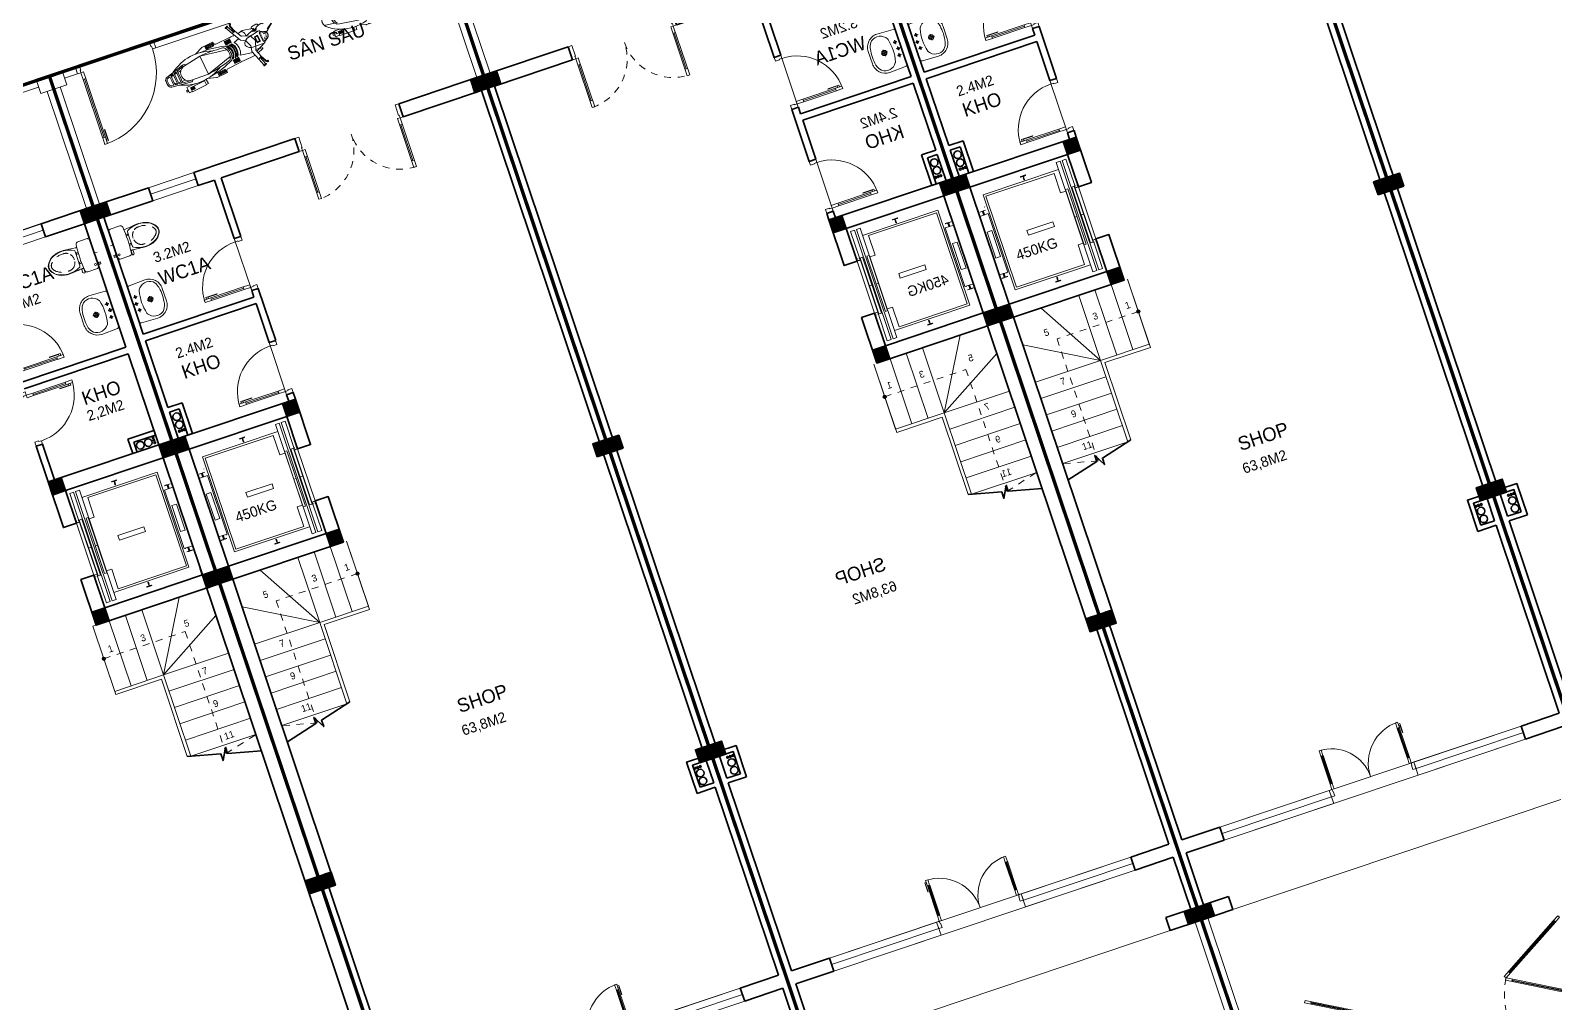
# Model space of a CAD drawing. Header units: metres. Extents: x 568336 to 569219, y 2065964 to 2066430.
# Drawn here: x 568539.76 to 568561.97, y 2066022.37 to 2066036.54 of the extents above; entities that cross this region are included whole.
import ezdxf

# ---------------------------------------------------------------- set-up
doc = ezdxf.new("R2010")
doc.units = ezdxf.units.M
for name, pattern in [('$AUDIT_BAD_LTYPE2', [0]), ('CENTER', [2, 1.25, -0.25, 0.25, -0.25]), ('DASHED', [0.75, 0.5, -0.25]), ('HIDDEN', [0.375, 0.25, -0.125]), ('HIDDEN2', [0.1875, 0.125, -0.0625]), ('xref-thap C (mb tang 32-2)$0$HIDDEN', [0.375, 0.25, -0.125]), ('Xref-VCMT-BT3 - tuong bao$0$HIDDEN2', [0.1875, 0.125, -0.0625])]:
    doc.linetypes.add(name, pattern=pattern)
doc.layers.get('0').update_dxf_attribs({"linetype": 'CONTINUOUS'})
doc.layers.get('DEFPOINTS').update_dxf_attribs({"linetype": 'CONTINUOUS'})
doc.layers.add('-AREA', color=2, linetype='CONTINUOUS', plot=False)
for name, color, linetype, lineweight in [('-CENTER', 143, 'CENTER', 13), ('-CONCRETE', 1, 'CONTINUOUS', 35), ('-DOOR', 137, 'CONTINUOUS', 9), ('-FURNITURE', 46, 'CONTINUOUS', 9), ('-HATCH', 8, 'CONTINUOUS', 5), ('-KH', 143, 'CONTINUOUS', 13), ('-LINE1', 7, 'CONTINUOUS', 18), ('-LINE2', 252, 'CONTINUOUS', 9), ('-STEEL1', 1, 'CONTINUOUS', 35), ('-TEXT', 7, 'CONTINUOUS', 15), ('-WALL', 4, 'CONTINUOUS', 35), ('A-NET THAY', 125, 'CONTINUOUS', 18), ('Bighome_khuat', 251, 'DASHED', 5), ('text', 7, 'CONTINUOUS', 13), ('TEXT25', 2, 'CONTINUOUS', 13)]:
    doc.layers.add(name, color=color, linetype=linetype, lineweight=lineweight)
for name, color, linetype in [('-RANH GIOI LO DAT', 12, 'CONTINUOUS'), ('APOLIC', 7, 'CONTINUOUS'), ('ChiaLo', 128, 'CENTER'), ('ViaHeS', 32, 'CONTINUOUS')]:
    doc.layers.add(name, color=color, linetype=linetype)
doc.styles.add('KTHUOC', font='', dxfattribs={"width": 0.8})
doc.styles.add('SVN_AVO_thuong', font='')
doc.styles.add('T1', font='', dxfattribs={"height": 200})
doc.styles.add('vnavanth', font='', dxfattribs={"width": 0.8})
doc.styles.get('KTHUOC').set_extended_font_data('.VnArial NarrowH')
doc.styles.get('SVN_AVO_thuong').set_extended_font_data('SVN-Avo')
doc.styles.get('T1').set_extended_font_data('VNgeometric Light')
doc.styles.get('vnavanth').set_extended_font_data('.VnAvantH')
doc.dimstyles.new('tien', dxfattribs={"dimscale": 0, "dimtxt": 1.5, "dimasz": 0.75, "dimexe": 0.45, "dimexo": 0, "dimgap": 0.25, "dimtad": 1, "dimzin": 1, "dimtxsty": 'KTHUOC', "dimblk1": 'ARCHTICK', "dimblk2": 'ARCHTICK', "dimsah": 1, "dimcen": 1, "dimdle": 0.45, "dimclrd": 37, "dimclre": 37, "dimclrt": 7, "dimaunit": 1, "dimadec": 0, "dimazin": 0, "dimtfac": 1, "dimtix": 1, "dimtofl": 0, "dimtmove": 2, "dimatfit": 3, "dimldrblk": 'ARCHTICK', "dimfxl": 1, "dimtfill": 1, "dimtolj": 1, "dimtzin": 1, "dimarcsym": 0})

# ---------------------------------------------------------------- blocks, each defined once
blk = doc.blocks.new('A$C49AC32B8')
h = blk.add_hatch()
h.set_pattern_fill('ANSI31', color=256, scale=100, angle=405, style=0)
h.set_pattern_definition([(90, (1628.179, -139081.394), (-12.5, 1e-15), [])])
h.paths.add_polyline_path([(-545, -149), (-545, -107), (-667, -107), (-667, -149)])
h.paths.add_polyline_path([(-545, 276), (-545, 319), (-667, 319), (-667, 276)])
h = blk.add_hatch()
h.set_pattern_fill('ANSI31', color=256, scale=150, angle=315, style=0)
h.set_pattern_definition([(2e-15, (1485.97, -142180.918), (2e-15, 18.75), [])])
edge = h.paths.add_edge_path()
edge.add_arc((142, 1), 10, 291.0634, 432.0495)
edge.add_arc((142, 169), 10, 287.9505, 428.9366)
edge.add_arc((204, 63), 30, 298.7342, 336.6848)
edge.add_arc((204, 107), 30, 383.3152, 421.2658)
edge.add_line((152, 3), (218, 36))
edge.add_line((152, 167), (218, 133))
edge.add_line((146, 10), (129, 18))
edge.add_line((129, 18), (129, 82))
edge.add_line((129, 146), (129, 82))
edge.add_line((146, 159), (129, 146))
edge.add_arc((153, 85), 85.6, 336.6848, 359.9863)
edge.add_arc((153, 85), 85.6, 360.0137, 383.3152)
for points in [[(-244, 438, 1), (-248, 447), (-248, 447), (-280, 433), (-280, 433, 1), (-276, 424)], [(-185, 330), (-211, 418), (-211, 418, -0.119246), (-211, 432), (-211, 432), (-207, 453)], [(-199, 441, 2.509808), (-207, 452)], [(-1030, 202, 0.218308), (-1079, 224), (-1079, 224), (-1360, 164), (-1360, 164, 0.353851), (-1399, 115), (-1399, 85), (-1399, 54, 0.353851), (-1360, 5), (-1360, 5), (-1079, -55), (-1079, -55, 0.218308), (-1030, -33)], [(-594, 214, 0.25966), (-1245, 189, 0.25966)], [(-403, 141, 0.365685), (-444, 190, 0.035711), (-794, 231), (-1073, 197)], [(-839, 284), (-712, 329), (-712, 329, -0.085491), (-702, 331), (-535, 331), (-535, 315), (-535, 315, 0.389594), (-508, 286), (-508, 286), (-285, 281), (-285, 281, 0.038668), (-280, 281), (-280, 281, 0.005075), (-210, 283)], [(-765, -104, 0.080514), (-403, -28), (-403, -28, 0.201101), (-366, 85), (-366, 85, 0.201101), (-403, 198), (-403, 198, 0.080514), (-765, 273)], [(-10, -301), (-42, -189), (7, -167), (7, -167), (-21, -52), (-21, -52, -0.213812), (-21, -44), (-21, -44), (32, 67), (32, 67, 0.201882), (33, 75), (33, 75), (0, 164), (0, 164, 0.201882), (-5, 169), (-5, 169), (-117, 220), (-117, 220, -0.213812), (-123, 226), (-123, 226), (-175, 332), (-175, 332), (-226, 318), (-278, 434)], [(-226, 318), (-163, 182), (-163, 182, 0.213812), (-158, 176), (-158, 176), (-95, 132), (-61, 38), (-81, -36), (-81, -36, 0.213812), (-81, -44), (-81, -44), (-42, -189)], [(-199, 441), (-201, 433), (-201, 433, 0.119246), (-200, 418), (-200, 418), (-175, 332)], [(-149, 279), (-78, 291), (74, 249, -1.090751), (74, 234, 0.1744), (38, 220), (146, 178), (146, 178, -0.70664), (146, 159)], [(-64, 196, 0.330008), (-78, 272), (-78, 272, -0.752015), (-78, 291)], [(232, 118, 0.024274), (362, 201), (362, 201, 0.338506), (373, 235), (373, 235), (373, 235), (364, 260), (364, 260, 0.338506), (333, 279), (333, 279, 0.032613), (128, 248), (128, 248), (127, 238), (53, 214)], [(160, 255, 0.671768), (145, 286), (145, 286), (70, 279), (70, 279, 0.734542), (71, 250)], [(-1280, 161, 0.112845), (-1300, 121)], [(-1300, 49, 0.112845), (-1280, 9)], [(-1075, 205), (-1073, 197), (-1073, 197, 0.379173), (-1161, 98)], [(-1073, -27, -0.379173), (-1161, 72, 0.379173), (-1073, -27), (-1073, -27), (-1075, -35)], [(-1073, -27), (-794, -61), (-794, -61, 0.035711), (-444, -21), (-444, -21, 0.365685), (-403, 28)], [(-415, -4, 0.315879), (-415, 173)], [(-75, -66), (-259, -18), (-259, -18, 0.336681), (-259, 187), (-259, 187), (-176, 209)], [(137, 182), (-58, 160), (-58, 160, 0.114874), (-118, 116), (-118, 116, 0.363628), (-118, 51), (-118, 51, 0.117419), (-57, 6)], [(-17, -71), (146, -9), (146, -9, 0.70664), (146, 10)], [(152, 3), (218, 36), (218, 36, 0.167121), (231, 51), (231, 51, 0.102024), (238, 85), (238, 85, 0.102024), (231, 119), (231, 119, 0.167121), (218, 133), (218, 133), (152, 167)], [(-1245, -19, 0.25966), (-594, -44)], [(-61, -117), (-136, -117), (-136, -117, 0.010417), (-280, -111), (-280, -111, 0.038668), (-285, -111), (-285, -111), (-508, -116), (-508, -116, 0.389594), (-535, -146), (-535, -146), (-535, -161), (-702, -161, -0.085491), (-712, -159), (-712, -159), (-839, -114)], [(38, -50, 0.1744), (74, -64), (74, -64, -1.090751), (74, -79), (74, -79), (-9, -102)], [(-3, -171), (34, -256), (34, -256, 0.119246), (43, -267), (43, -267), (59, -280)], [(7, -167), (43, -249), (43, -249, 0.119246), (51, -261), (51, -261), (58, -266)], [(-12, -302, 1), (-9, -312), (-9, -312), (24, -302), (24, -302, 1), (22, -292)], [(59, -280, 2.509808), (58, -266)]]:
    blk.add_lwpolyline(points, format="xyb")
for points in [[(-403, 28), (-794, -61), (-794, -61), (-794, 85), (-794, 231), (-794, 231), (-403, 141)], [(-276, 424), (-244, 438)], [(-197, 326), (-246, 437)], [(82, 203), (118, 217), (127, 238)], [(227, 253), (352, 275)], [(-1262, 151), (-1289, 148)], [(-1262, 19), (-1289, 21)], [(-1206, 156), (-1242, 153)], [(-1206, 13), (-1242, 17)], [(-1075, 205), (-1186, 181), (-1186, 85), (-1186, -11), (-1075, -35)], [(-1136, 164), (-1186, 158)], [(-1136, 6), (-1186, 11)], [(38, 220), (-61, 195)], [(-58, 6), (131, -14)], [(146, 159), (129, 146), (129, 82), (129, 18), (146, 10)], [(263, 153), (373, 216)], [(-1121, -185), (-1165, -185), (-1165, -99), (-1031, -99)], [(-859, -116), (-859, -185), (-892, -185)], [(38, -50), (-21, -44)], [(-14, -176), (19, -293)], [(-12, -302), (22, -292)]]:
    blk.add_lwpolyline(points)
for points in [[(-667, 319), (-667, 276), (-545, 276), (-545, 319)], [(-382, 207), (-382, 262), (-373, 262), (-373, 207)], [(-362, 207), (-362, 262), (-353, 262), (-353, 207)], [(-342, 207), (-342, 262), (-333, 262), (-333, 207)], [(-322, 207), (-322, 262), (-313, 262), (-313, 207)], [(-302, 207), (-302, 262), (-293, 262), (-293, 207)], [(-1262, 165), (-1300, 157), (-1300, 85), (-1300, 13), (-1300, 13), (-1262, 5), (-1262, 85)], [(-1242, 169), (-1242, 85), (-1242, 1), (-1242, 1), (-1206, -7), (-1206, -7), (-1206, 85), (-1206, 177), (-1206, 177)], [(-1161, 85), (-1161, 98)], [(-1161, 85), (-1161, 72)], [(95, 132), (95, 35), (44, 35), (44, 132)], [(85, 122), (85, 45), (54, 45), (54, 122)], [(-1165, -135), (-1165, -161), (-1188, -161), (-1188, -135)], [(-892, -190), (-892, -123), (-1121, -123), (-1121, -190)], [(-1111, -130), (-1111, -138), (-1063, -138), (-1063, -130)], [(-1111, -145), (-1111, -152), (-1063, -152), (-1063, -145)], [(-1111, -159), (-1111, -167), (-1063, -167), (-1063, -159)], [(-667, -149), (-667, -107), (-545, -107), (-545, -149)], [(-382, -37), (-382, -92), (-373, -92), (-373, -37)], [(-362, -37), (-362, -92), (-353, -92), (-353, -37)], [(-342, -37), (-342, -92), (-333, -92), (-333, -37)], [(-322, -37), (-322, -92), (-313, -92), (-313, -37)], [(-302, -37), (-302, -92), (-293, -92), (-293, -37)]]:
    blk.add_lwpolyline(points, close=True)
for points in [[(-1379, 115), (-1379, 85), (-1379, 54), (-1379, 54, 0.353851), (-1356, 25), (-1356, 25), (-1320, 17), (-1320, 17), (-1320, 85), (-1320, 152), (-1320, 152), (-1356, 145), (-1356, 145, 0.353851)], [(-366, 187), (-379, 187), (-379, 187, -0.363938), (-379, -18), (-379, -18), (-366, -18), (-366, -18, 0.336681)], [(-329, 187), (-342, 187), (-342, 187, -0.363938), (-342, -18), (-342, -18), (-329, -18), (-329, -18, 0.336681)], [(-311, 187), (-298, 187), (-298, 187, -0.336681), (-298, -18), (-298, -18), (-311, -18), (-311, -18, 0.363938)]]:
    blk.add_lwpolyline(points, format="xyb", close=True)
blk = doc.blocks.new('A$C1D9F77BD')
h = blk.add_hatch()
h.set_pattern_fill('ANSI31', color=256, scale=100, angle=405, style=0)
h.set_pattern_definition([(90, (2076.775, -139234.453), (-12.5, 1e-15), [])])
h.paths.add_polyline_path([(-219, -260), (-219, -302), (-97, -302), (-97, -260)])
h.paths.add_polyline_path([(-97, 123), (-97, 166), (-219, 166), (-219, 123)])
h = blk.add_hatch()
h.set_pattern_fill('ANSI31', color=256, scale=170, angle=335, style=0)
h.set_pattern_definition([(20, (-186.436, -139188.296), (-7.267928, 19.9684682), [])])
h.paths.add_polyline_path([(494, -160), (533, -162, 0.210627), (424, 135), (397, 109, -0.250766)])
h = blk.add_hatch()
h.set_pattern_fill('BOX', color=256, scale=60, angle=290, style=0)
h.set_pattern_definition([(20, (2080.745, -138865.224), (-20.521209, 56.381557), []), (20, (2085.875, -138879.32), (-20.521209, 56.381557), []), (290, (2080.745, -138865.224), (56.381557, 20.521209), [-15, 15]), (290, (2094.84, -138860.093), (56.381557, 20.521209), [-15, 15]), (290, (2108.936, -138854.963), (56.381557, 20.521209), [15, -15]), (290, (2123.03, -138849.83), (56.381557, 20.521209), [15, -15]), (20, (2091.006, -138893.414), (-20.521209, 56.381557), [15, -15]), (20, (2096.136, -138907.51), (-20.521209, 56.381557), [15, -15])])
h.paths.add_polyline_path([(830, 67, 0.414214), (842, 93), (833, 116), (825, 139, 0.414214), (799, 151), (658, 113, -0.052547), (783, 45)])
for p, q in [((157, 313), (186, 333)), ((163, 305), (192, 325)), ((231, 209), (165, 307)), ((257, 224), (190, 323)), ((243, 329), (247, 350)), ((275, 231), (243, 220)), ((268, 231), (244, 315)), ((253, 329), (255, 338)), ((278, 234), (254, 315)), ((-687, 10), (-840, -5)), ((-346, 78), (-624, 44)), ((-346, -68), (-344, 78)), ((-263, 176), (-340, 149)), ((-87, 178), (-253, 178)), ((-87, 178), (-59, 152)), ((-87, 162), (-87, 178)), ((-59, 132), (-72, 83)), ((228, 148), (-59, 152)), ((230, 128), (-59, 132)), ((226, 181), (233, 80)), ((237, 47), (228, 44)), ((279, 102), (286, 105)), ((289, -4), (286, 5)), ((286, 2), (289, -7)), ((397, 109), (424, 135)), ((786, -5), (488, 47)), ((658, 113), (799, 151)), ((783, 45), (830, 67)), ((825, 139), (842, 93)), ((833, 116), (842, 92)), ((-854, -55), (-854, -81)), ((-687, -147), (-840, -132)), ((-712, -55), (-712, -68)), ((-712, -81), (-712, -68)), ((-346, -214), (-624, -180)), ((-346, -68), (-348, -214)), ((-59, -269), (-72, -219)), ((330, -208), (228, -181)), ((339, -142), (342, -151)), ((494, -160), (533, -162)), ((786, -132), (532, -176)), ((866, -43), (866, -93)), ((-263, -312), (-340, -285)), ((-87, -314), (-253, -314)), ((-67, -299), (-87, -314)), ((-87, -299), (-87, -314)), ((214, -264), (-59, -269)), ((222, -284), (-59, -289)), ((347, -293), (349, -309)), ((413, -325), (352, -241)), ((401, -228), (409, -226)), ((436, -343), (449, -460)), ((484, -331), (452, -343)), ((465, -337), (479, -457)), ((474, -335), (510, -415)), ((484, -331), (518, -409)), ((518, -426), (535, -440)), ((526, -420), (533, -426)), ((447, -460), (481, -456)), ((448, -470), (482, -466))]:
    blk.add_line(p, q)
for points in [[(-219, 166), (-219, 123), (-97, 123), (-97, 166)], [(243, 167), (258, 126), (277, 133), (262, 174)], [(301, -38), (327, -108), (340, -103), (314, -33)], [(-736, -288), (-736, -314), (-760, -314), (-760, -288)], [(-662, -284), (-662, -291), (-615, -291), (-615, -284)], [(-662, -298), (-662, -305), (-615, -305), (-615, -298)], [(-662, -312), (-662, -320), (-615, -320), (-615, -312)], [(-219, -302), (-219, -260), (-97, -260), (-97, -302)], [(417, -303), (402, -263), (421, -256), (436, -296)]]:
    blk.add_lwpolyline(points, close=True)
at = {"linetype": 'HIDDEN2', "ltscale": 200}
for points in [[(21, 54), (21, 80), (6, 80), (6, 59)], [(53, 36), (53, 80), (38, 80), (38, 48)], [(70, -143), (70, -217), (85, -217), (85, 80), (70, 80), (70, 7)], [(6, -196), (6, -217), (21, -217), (21, -190)], [(38, -184), (38, -217), (53, -217), (53, -172)]]:
    blk.add_lwpolyline(points, dxfattribs=at)
for points in [[(103, 80), (103, -217), (118, -217), (118, 80)], [(141, 80), (141, -217), (157, -217), (157, 80)], [(175, 80), (175, -217), (190, -217), (190, 80)]]:
    blk.add_lwpolyline(points, close=True, dxfattribs=at)
for points in [[(-673, -338), (-736, -338), (-736, -252), (-655, -252)], [(-575, -277), (-673, -277), (-673, -343), (-443, -343), (-443, -290)], [(-410, -288), (-410, -338), (-443, -338)]]:
    blk.add_lwpolyline(points)
for centre, radius in [((306, 173), 12.8), ((588, -21), 7.7), ((588, -116), 7.7), ((470, -267), 12.8)]:
    blk.add_circle(centre, radius)
for centre, radius, start, end in [((160, 309), 5, 124.1044, 304.1044), ((189, 329), 5, 304.1044, 124.1044), ((273, 323), 30, 169.0525, 196.2532), ((257, 348), 10, 259.1414, 172.2448), ((283, 324), 30, 169.0525, 196.2532), ((141, -138), 393, 330.5976, 70.0474), ((-754, -55), 100, 117.4832, 180), ((-427, -480), 634, 55.5021, 126.0244), ((-612, -55), 100, 96.9386, 180), ((-544, -68), 141, 150.1191, 209.8708), ((-640, -13), 30, 97.8829, 150.1191), ((-344, -1040), 1118, 69.8271, 90.0821), ((-1499, -5836), 6026, 75.1425, 78.9494), ((-253, 148), 30, 90, 109.5456), ((-369, -1036), 1157, 69.0112, 80.8998), ((-57, 162), 30, 180, 265.1424), ((-92, -68), 154, 329.829, 30.171), ((-4, -12), 50, 0, 25.0581), ((-71, -55), 153, 355.1878, 40.6702), ((235, 15), 30, 104.7219, 204.7762), ((-4326, -68), 4535, 359.103, 0.897), ((216, 158), 30, 265.1424, 274.0002), ((254, 191), 30, 110.3225, 200.3225), ((916, 150), 686, 185.8827, 214.7623), ((303, 58), 50, 110.3225, 185.9041), ((808, 110), 557, 185.9041, 214.741), ((303, 58), 35, 110.3225, 185.9041), ((808, 110), 542, 185.9041, 214.741), ((296, 55), 50, 71.5538, 110.3225), ((296, 55), 35, 71.5538, 110.3225), ((314, -74), 81.8, 290.3225, 110.3225), ((148, -134), 273, 345.336, 55.3091), ((148, -134), 288, 345.336, 55.3091), ((399, -513), 678, 48.0397, 90.6167), ((194, -117), 303, 351.845, 48.155), ((806, 132), 20, 20, 110), ((823, 86), 20, 290, 20), ((-754, -81), 100, 180, 242.5168), ((-427, 343), 634, 233.9756, 304.5871), ((-612, -81), 100, 180, 263.0614), ((-640, -124), 30, 209.8708, 262.182), ((-1307, 4922), 5225, 280.57, 285.0028), ((-349, 930), 1145, 270.1592, 289.9315), ((-369, 899), 1157, 279.1002, 290.9888), ((-4, -125), 50, 334.9419, 0), ((-71, -81), 153, 319.3298, 4.8122), ((235, -152), 30, 155.2238, 255.2781), ((314, -74), 71.8, 290.3225, 110.3225), ((391, -179), 50, 214.741, 290.3225), ((391, -179), 35, 214.741, 290.3225), ((382, -185), 35, 290.3225, 329.0913), ((384, -182), 50, 290.3225, 329.0913), ((399, 376), 678, 278.7378, 311.9603), ((816, -43), 50, 0, 43.6257), ((816, -93), 50, 316.9817, 0), ((-253, -284), 30, 250.4544, 270), ((-57, -299), 30, 94.8576, 180), ((-57, -299), 10, 94.8576, 180), ((216, -294), 30, 85.9998, 94.8576), ((246, -452), 189, 57.9343, 98.2692), ((242, -515), 232, 62.5839, 94.9315), ((63, -206), 297, 342.9493, 351.9218), ((613, -5068), 4766, 92.5649, 93.1782), ((441, -315), 30, 200.3225, 290.3225), ((537, -403), 30, 203.7468, 230.9475), ((545, -397), 30, 203.7468, 230.9475), ((541, -432), 10, 227.7552, 140.8586), ((447, -465), 5, 96.5406, 276.5406), ((482, -461), 5, 276.5406, 96.5406)]:
    blk.add_arc(centre, radius, start, end)
blk = doc.blocks.new('A$C18091ED7')
for p, q in [((0, -42), (0, 0)), ((146, -27), (179, -27)), ((146, -27), (146, -30)), ((146, -30), (166, -30)), ((153, -37), (146, -30)), ((152, 0), (152, -27)), ((152, 0), (179, 0)), ((153, -37), (166, -37)), ((153, -40), (153, -37)), ((153, -40), (178, -40)), ((153, -40), (178, -40)), ((153, -40), (153, -42)), ((185, -30), (166, -30)), ((178, -37), (166, -37)), ((185, -30), (178, -37)), ((178, -37), (178, -40)), ((178, -40), (178, -42)), ((179, 0), (179, -27)), ((179, -27), (185, -27)), ((185, -27), (185, -30)), ((-83, -267), (-83, -300)), ((-83, -278), (-83, -288)), ((-61, -290), (-83, -290)), ((-63, -265), (-81, -265)), ((-61, -267), (-61, -300)), ((61, -267), (61, -300)), ((61, -290), (83, -290)), ((63, -265), (81, -265)), ((83, -267), (83, -300)), ((83, -278), (83, -288)), ((165, -262), (165, -290)), ((168, -260), (228, -260)), ((168, -292), (207, -292)), ((231, -274), (231, -262))]:
    blk.add_line(p, q)
for points in [[(230, -219, -0.137407), (225, -235), (222, -241, -0.236081), (198, -255, -0.051961), (-198, -255, -0.236081), (-222, -241), (-225, -235, -0.137407), (-230, -219), (-230, -72, -0.198912), (-226, -63), (-209, -46, -0.198912), (-200, -42), (0, -42), (200, -42, -0.198912), (209, -46), (226, -63, -0.198912), (230, -72)], [(144, -619, -0.212405), (26, -734, -0.027685), (-1, -739, -0.022279), (-26, -734, -0.212405), (-144, -619, -0.142796), (-167, -428, -0.093005), (-128, -309, -0.256439), (-111, -300), (0, -300), (111, -300, -0.256439), (128, -309, -0.093005), (167, -428, -0.142796)]]:
    blk.add_lwpolyline(points, format="xyb", close=True)
at = {"linetype": 'xref-thap C (mb tang 32-2)$0$HIDDEN', "ltscale": 100}
blk.add_lwpolyline([(61, -669, -0.199031), (0, -699, -0.199031), (-61, -669, -0.218924), (-132, -478, -0.153791), (-112, -404, -0.236701), (0, -348, -0.236701), (112, -404, -0.153791), (132, -478, -0.218924)], format="xyb", close=True, dxfattribs=at)
blk.add_circle((166, -78), 13.9)
for centre, radius, start, end in [((-81, -267), 1.98, 90, 180), ((-63, -267), 1.98, 0, 90), ((63, -267), 1.98, 90, 180), ((81, -267), 1.98, 0, 90), ((168, -262), 2.47, 90, 180), ((168, -290), 2.47, 180, 270), ((207, -277), 15.5, 270, 306.4659), ((168, -225), 80.1, 306.4659, 320.3123), ((228, -274), 2.47, 320.3123, 0)]:
    blk.add_arc(centre, radius, start, end)
for points in [[(-156, -259), (-157, -267), (-164, -328), (-169, -385), (-184, -528), (-136, -679), (-50, -735), (-20, -741), (0, -744)], [(156, -259), (157, -267), (164, -328), (169, -385), (184, -528), (136, -679), (50, -735), (20, -741), (0, -744)]]:
    blk.add_open_spline(points, degree=3, knots=[130.613938, 130.613938, 130.613938, 130.613938, 152.852109, 311.129351, 417.703951, 561.383393, 697.692632, 710.812262, 710.812262, 710.812262, 710.812262])
blk = doc.blocks.new('A$C4ace49fd')
for p, q in [((295, 398), (295, 458)), ((167, 414), (224, 414)), ((195, 383), (195, 443)), ((267, 429), (324, 429)), ((295, 165), (295, 264)), ((367, 414), (424, 414)), ((395, 383), (395, 443)), ((249, 215), (342, 215))]:
    blk.add_line(p, q)
for points in [[(0, 200, 0.414214), (200, 0), (390, 0, 0.414214), (590, 200), (581, 446, 0.409799), (551, 475), (39, 475, 0.403607), (9, 446)], [(177, 40, 0.090773), (424, 43, 0.149887), (521, 96, 0.430722), (482, 321, 0.080637), (470, 327, 0.127732), (125, 329, 0.074208), (114, 325, 0.443092), (69, 96, 0.13364), (154, 46, 0.033617)]]:
    blk.add_lwpolyline(points, format="xyb", close=True)
for centre, radius in [((295, 429), 17.5), ((195, 414), 17.5), ((295, 215), 37.5), ((295, 215), 22.5), ((295, 215), 22.5), ((395, 414), 17.5)]:
    blk.add_circle(centre, radius)
blk = doc.blocks.new('X-5M-DH-2-CORE$0$A$C75E80C28')
at = {"layer": '-LINE2', "linetype": 'Continuous', "ltscale": 2}
for p, q in [((-731, -149), (731, -149)), ((-731, -1305), (-731, -149)), ((-700, -179), (700, -179)), ((-700, -1225), (-700, -179)), ((-557, -112), (-560, -112)), ((-510, -22), (-510, -51)), ((-507, -22), (-510, -22)), ((-510, -109), (-510, -79)), ((-507, -22), (-507, -51)), ((-507, -109), (-507, -79)), ((-456, -57), (-501, -57)), ((-456, -60), (-501, -60)), ((-456, -70), (-501, -70)), ((-456, -73), (-501, -73)), ((-453, -63), (-453, -67)), ((-450, -63), (-450, -67)), ((450, -63), (450, -67)), ((453, -63), (453, -67)), ((456, -57), (501, -57)), ((456, -60), (501, -60)), ((456, -70), (501, -70)), ((456, -73), (501, -73)), ((457, -112), (460, -112)), ((507, -22), (510, -22)), ((507, -22), (507, -51)), ((507, -109), (507, -79)), ((510, -22), (510, -51)), ((510, -109), (510, -79)), ((700, -1225), (700, -179)), ((731, -1305), (731, -149)), ((840, -1305), (-840, -1305)), ((-840, -1365), (-840, -1305)), ((-700, -1225), (-400, -1225)), ((425, -1309), (-425, -1309)), ((-425, -1343), (-425, -1309)), ((-400, -1305), (-400, -1225)), ((0, -1309), (0, -1343)), ((700, -1225), (400, -1225)), ((400, -1305), (400, -1225)), ((425, -1343), (425, -1309)), ((840, -1365), (840, -1305)), ((840, -1365), (-840, -1365)), ((840, -1395), (-840, -1395)), ((-840, -1395), (-840, -1455)), ((-840, -1455), (-435, -1455)), ((-435, -1450), (-435, -1460)), ((-435, -1450), (-400, -1450)), ((-435, -1460), (-425, -1460)), ((-435, -1490), (-435, -1500)), ((-435, -1490), (-425, -1490)), ((-435, -1500), (-400, -1500)), ((-433, -1452), (-433, -1458)), ((-433, -1452), (-402, -1452)), ((-433, -1458), (-425, -1458)), ((-433, -1492), (-433, -1498)), ((-433, -1492), (-425, -1492)), ((-433, -1498), (-402, -1498)), ((430, -1406), (-430, -1406)), ((-430, -1406), (-430, -1446)), ((430, -1446), (-430, -1446)), ((425, -1343), (-425, -1343)), ((-425, -1458), (-425, -1460)), ((-425, -1490), (-425, -1492)), ((-402, -1452), (-402, -1498)), ((400, -1450), (-400, -1450)), ((-400, -1450), (-400, -1500)), ((0, -1406), (0, -1446)), ((400, -1450), (400, -1500)), ((435, -1450), (400, -1450)), ((435, -1500), (400, -1500)), ((402, -1452), (402, -1498)), ((433, -1452), (402, -1452)), ((433, -1498), (402, -1498)), ((433, -1458), (425, -1458)), ((425, -1458), (425, -1460)), ((435, -1460), (425, -1460)), ((425, -1490), (425, -1492)), ((435, -1490), (425, -1490)), ((433, -1492), (425, -1492)), ((430, -1406), (430, -1446)), ((433, -1452), (433, -1458)), ((433, -1492), (433, -1498)), ((435, -1450), (435, -1460)), ((840, -1455), (435, -1455)), ((435, -1490), (435, -1500)), ((840, -1395), (840, -1455))]:
    blk.add_line(p, q, dxfattribs=at)
for points in [[(-450, 0), (-450, -130), (450, -130), (450, 0)], [(-200, -29), (200, -29), (200, -101), (-200, -101)], [(-36, -584), (36, -584), (36, -984), (-36, -984)]]:
    blk.add_lwpolyline(points, close=True, dxfattribs=at)
for points in [[(-780, -789), (-751, -789, 0.414214), (-750, -788), (-750, -784), (-750, -780, 0.414214), (-751, -779), (-780, -779, -0.256978), (-784, -782), (-798, -782, -0.414214), (-801, -779), (-804, -749, 0.414214), (-807, -746), (-812, -746), (-812, -784), (-812, -821), (-807, -821, 0.414214), (-804, -818), (-801, -789, -0.414214), (-798, -786), (-784, -786, -0.256978), (-780, -789)], [(780, -789), (751, -789, -0.414214), (750, -788), (750, -784), (750, -780, -0.414214), (751, -779), (780, -779, 0.256978), (784, -782), (798, -782, 0.414214), (801, -779), (804, -749, -0.414214), (807, -746), (812, -746), (812, -784), (812, -821), (807, -821, -0.414214), (804, -818), (801, -789, 0.414214), (798, -786), (784, -786, 0.256978), (780, -789)]]:
    blk.add_lwpolyline(points, format="xyb", dxfattribs=at)
for centre, radius, start, end in [((-501, -51), 9.4, 180, 270), ((-501, -79), 9.4, 90, 180), ((-501, -51), 6.2, 180, 270), ((-501, -79), 6.2, 90, 180), ((-456, -63), 6.2, 0, 90), ((-456, -63), 3, 0, 90), ((-456, -67), 6.2, 270, 0), ((-456, -67), 3, 270, 0), ((456, -63), 6.2, 90, 180), ((456, -67), 6.2, 180, 270), ((456, -63), 3, 90, 180), ((456, -67), 3, 180, 270), ((501, -51), 6.2, 270, 0), ((501, -51), 9.4, 270, 0), ((501, -79), 9.4, 0, 90), ((501, -79), 6.2, 0, 90)]:
    blk.add_arc(centre, radius, start, end, dxfattribs=at)
blk = doc.blocks.new('A$C5C575821')
at = {"layer": '-CONCRETE'}
h = blk.add_hatch(color=256, dxfattribs=at)
h.dxf.hatch_style = 1
h.paths.add_polyline_path([(0, 200), (0, 0), (200, 0), (200, 200)])
blk.add_lwpolyline([(0, 0), (200, 0), (200, 200), (0, 200)], close=True, dxfattribs=at)
blk = doc.blocks.new('A$C3F71457E')
at = {"layer": '-CONCRETE'}
blk.add_lwpolyline([(0, -100), (0, 400), (-1500, 400), (-1500, -1400), (0, -1400), (0, -900), (200, -900), (200, -1600), (-1700, -1600), (-1700, 600), (200, 600), (200, -100), (0, -100)], dxfattribs=at)
at = {"layer": '-LINE1'}
blk.add_line((0, -900), (0, -100), dxfattribs=at)
at = {"layer": '-WALL'}
for p in [(-1700, 400), (0, 400), (-1700, -1600), (0, -1600)]:
    blk.add_blockref('A$C5C575821', p, dxfattribs=at)
at = {"color": 2, "rotation": 90}
blk.add_blockref('X-5M-DH-2-CORE$0$A$C75E80C28', (-1500, -500), dxfattribs=at)
blk = doc.blocks.new('*U18')
at = {"linetype": '$AUDIT_BAD_LTYPE2'}
for p, q in [((70, 100), (70, 600)), ((90, 600), (90, 100))]:
    blk.add_line(p, q, dxfattribs=at)
for points in [[(50, 600), (90, 600), (90, 700), (50, 700), (50, 600)], [(50, 603), (50, 100)], [(50, 100), (90, 100), (90, 0), (50, 0), (50, 100)]]:
    blk.add_lwpolyline(points)
for points in [[(118, 495), (118, 664), (90, 664), (90, 636), (113, 636), (113, 495)], [(0, 0), (50, 0), (50, -40), (60, -40), (60, -100), (0, -100)], [(800, 0), (750, 0), (750, -40), (740, -40), (740, -100), (800, -100)]]:
    blk.add_lwpolyline(points, close=True)
at = {"linetype": '$AUDIT_BAD_LTYPE2', "ltscale": 0.3}
blk.add_arc((50, 0), 700, 0, 90, dxfattribs=at)
blk = doc.blocks.new('*U11')
at = {"linetype": '$AUDIT_BAD_LTYPE2'}
for p, q in [((70, 100), (70, 1000)), ((90, 1000), (90, 100))]:
    blk.add_line(p, q, dxfattribs=at)
for points in [[(50, 1000), (90, 1000), (90, 1100), (50, 1100), (50, 1000)], [(50, 1003), (50, 100)], [(50, 100), (90, 100), (90, 0), (50, 0), (50, 100)]]:
    blk.add_lwpolyline(points)
for points in [[(118, 895), (118, 1064), (90, 1064), (90, 1036), (113, 1036), (113, 895)], [(0, 0), (50, 0), (50, -40), (60, -40), (60, -100), (0, -100)], [(1200, 0), (1150, 0), (1150, -40), (1140, -40), (1140, -100), (1200, -100)]]:
    blk.add_lwpolyline(points, close=True)
at = {"linetype": '$AUDIT_BAD_LTYPE2', "ltscale": 0.3}
blk.add_arc((50, 0), 1100, 0, 90, dxfattribs=at)
blk = doc.blocks.new('*U8')
for points in [[(22, 564), (22, 734), (50, 734), (50, 706), (27, 706), (27, 564)], [(0, 0), (50, 0), (50, -40), (60, -40), (60, -123), (0, -123)], [(1599, 0), (1549, 0), (1549, -40), (1539, -40), (1539, -123), (1599, -123)]]:
    blk.add_lwpolyline(points, close=True)
for points in [[(50, 670), (90, 670), (90, 770), (50, 770), (50, 670)], [(50, 673), (50, 100)], [(1549, 629), (1509, 629), (1509, 729), (1549, 729), (1549, 629)], [(1549, 632), (1549, 100)], [(50, 100), (90, 100), (90, 0), (50, 0), (50, 100)], [(1549, 100), (1509, 100), (1509, 0), (1549, 0), (1549, 100)]]:
    blk.add_lwpolyline(points)
at = {"ltscale": 0.3}
for points in [[(820, 0, 0.414214), (50, 770, 0.414214)], [(820, 0, -0.414214), (1549, 729, -0.414214)]]:
    blk.add_lwpolyline(points, format="xyb", dxfattribs=at)
at = {"layer": 'APOLIC', "linetype": '$AUDIT_BAD_LTYPE2'}
for p, q in [((70, 100), (70, 670)), ((90, 670), (90, 100)), ((1509, 629), (1509, 100)), ((1529, 100), (1529, 629))]:
    blk.add_line(p, q, dxfattribs=at)
blk = doc.blocks.new('TRUC M4')
at = {"layer": '-WALL'}
for p in [(-200, 14600), (5600, 14600), (-200, 9000), (5600, 9000), (-200, 4300), (5600, 4300), (-200, -200), (5600, -200)]:
    blk.add_blockref('A$C5C575821', p, dxfattribs=at)
blk = doc.blocks.new('*U14')
for p, q in [((-1510, 650), (-1550, 650)), ((-90, 650), (-50, 650)), ((-1510, 100), (-1550, 100)), ((-90, 100), (-50, 100))]:
    blk.add_line(p, q)
at = {"color": 251}
for p, q in [((-1530, 100), (-1530, 650)), ((-70, 100), (-70, 650))]:
    blk.add_line(p, q, dxfattribs=at)
for points in [[(-1550, 0), (-1510, 0), (-1510, 750), (-1550, 750)], [(-50, 0), (-90, 0), (-90, 750), (-50, 750)], [(-1600, -200), (-1540, -200), (-1540, -40), (-1550, -40), (-1550, 0), (-1600, 0)], [(0, -200), (-60, -200), (-60, -40), (-50, -40), (-50, 0), (0, 0)]]:
    blk.add_lwpolyline(points, close=True)
at = {"layer": 'Bighome_khuat', "linetype": 'Xref-VCMT-BT3 - tuong bao$0$HIDDEN2'}
for centre, start, end in [((-1550, 0), 0, 90), ((-50, 0), 90, 180)]:
    blk.add_arc(centre, 750, start, end, dxfattribs=at)
blk = doc.blocks.new('cua 2 canh')
at = {"ltscale": 100}
for p, q in [((205834, 29901), (204986, 29411)), ((205003, 29381), (205852, 29871)), ((205834, 28761), (204986, 29251)), ((205003, 29281), (205852, 28791))]:
    blk.add_line(p, q, dxfattribs=at)
at = {"color": 8, "ltscale": 100}
for points in [[(204983, 29395), (204988, 29387), (205854, 29887), (205849, 29895)], [(204983, 29267), (204988, 29275), (205854, 28775), (205849, 28767)]]:
    blk.add_lwpolyline(points, close=True, dxfattribs=at)
at = {"ltscale": 100}
for points in [[(205841, 29890), (205849, 29895), (205854, 29887), (205846, 29882), (205852, 29871), (205938, 29921), (205921, 29951), (205834, 29901)], [(204917, 29331), (205003, 29381), (204997, 29392), (204988, 29387), (204983, 29395), (204992, 29400), (204986, 29411), (204899, 29361)], [(204917, 29331), (205003, 29281), (204997, 29270), (204988, 29275), (204983, 29267), (204992, 29262), (204986, 29251), (204899, 29301)], [(205841, 28772), (205849, 28767), (205854, 28775), (205846, 28780), (205852, 28791), (205938, 28741), (205921, 28711), (205834, 28761)], [(205928, 28706), (205938, 28706), (205938, 28741), (205978, 28741), (205978, 28641), (205928, 28641)]]:
    blk.add_lwpolyline(points, close=True, dxfattribs=at)
at = {"color": 8, "linetype": 'HIDDEN', "ltscale": 10}
blk.add_arc((205938, 28741), 1180, 150, 180, dxfattribs=at)
blk = doc.blocks.new('M4- T1')
at = {"layer": '-HATCH', "true_color": 0x8c8896}
h = blk.add_hatch(color=252, dxfattribs=at)
h.dxf.hatch_style = 1
edge = h.paths.add_edge_path()
edge.add_arc((718722, 40241), 24.6, 0, 360)
at = {"layer": '-CONCRETE'}
for centre, radius in [((716952, 43246, 0), 55), ((716952, 43125, 0), 55), ((716922, 43034, 0), 13), ((716963, 43034, 0), 13), ((717002, 43034, 0), 13), ((722483, 35987, 0), 13), ((722522, 35987, 0), 13), ((722563, 35987, 0), 13), ((722532, 35897, 0), 55), ((722532, 35776, 0), 55)]:
    blk.add_circle(centre, radius, dxfattribs=at)
at = {"layer": '-DOOR'}
for p, q in [((718322, 46441), (717622, 46441)), ((718573, 45441), (718573, 44641)), ((717458, 32741), (719140, 32741)), ((720440, 32741), (722088, 32741))]:
    blk.add_line(p, q, dxfattribs=at)
for points in [[(718322, 46341), (717622, 46341), (717622, 46541), (718322, 46541)], [(719140, 32741), (717458, 32741), (717458, 32541), (719140, 32541)], [(720440, 32741), (722088, 32741), (722088, 32541), (720440, 32541)]]:
    blk.add_lwpolyline(points, close=True, dxfattribs=at)
for points in [[(718572, 43041), (718572, 43841)], [(719213, 32741), (717458, 32741), (717458, 32541), (722088, 32541), (722088, 32741), (720366, 32741)], [(719140, 32641), (717458, 32641)], [(720440, 32641), (722088, 32641)]]:
    blk.add_lwpolyline(points, dxfattribs=at)
at = {"layer": '-HATCH'}
blk.add_line((717458, 32741), (722088, 32741), dxfattribs=at)
at = {"layer": '-KH', "linetype": 'HIDDEN2', "ltscale": 5}
blk.add_line((717473, 38366), (716973, 38491), dxfattribs=at)
blk.add_lwpolyline([(718722, 40241), (717473, 40241), (717473, 38366)], dxfattribs=at)
at = {"layer": '-KH'}
blk.add_circle((718722, 40241), 24.6, dxfattribs=at)
at = {"layer": '-LINE1', "lineweight": 18}
for p, q in [((717173, 48441), (716973, 48441)), ((717173, 48541), (717173, 48441)), ((718373, 48441), (718373, 48541)), ((722573, 48441), (718373, 48441)), ((717973, 39741), (716973, 39741)), ((717973, 39491), (716973, 39491)), ((717973, 39241), (716973, 39241)), ((717973, 38991), (716973, 38991)), ((717973, 38741), (716973, 38741)), ((717973, 38491), (716973, 38491)), ((716773, 32541), (716773, 28541)), ((722773, 32541), (722773, 28541)), ((716872, 28741), (716872, 31541))]:
    blk.add_line(p, q, dxfattribs=at)
at = {"layer": '-LINE1'}
for p, q in [((716873, 46541), (716873, 48341)), ((722672, 48341), (722671, 46541)), ((717973, 39741), (717395, 40741)), ((717973, 40741), (717973, 39741)), ((718223, 39741), (718223, 40741)), ((718223, 40741), (718223, 39741)), ((718472, 39741), (718472, 40741)), ((718472, 40741), (718472, 39741)), ((718722, 39741), (718722, 40741)), ((718722, 40741), (718722, 39691)), ((717973, 39741), (716973, 40318)), ((717973, 38491), (717973, 39741)), ((717973, 39741), (718722, 39741)), ((718023, 39691), (718023, 38504)), ((718023, 39691), (718722, 39691)), ((717253, 31541), (722293, 31541))]:
    blk.add_line(p, q, dxfattribs=at)
blk.add_lwpolyline([(716773, 46541), (716773, 48541), (722773, 48541), (722771, 46541)], dxfattribs=at)
blk.add_lwpolyline([(716773, 48341), (716973, 48341), (716973, 48541), (716773, 48541)], close=True, dxfattribs=at)
at = {"layer": '-RANH GIOI LO DAT', "linetype": 'HIDDEN', "ltscale": 10, "const_width": 50}
blk.add_lwpolyline([(716773, 48541), (722773, 48541), (722773, 28541), (716773, 28541)], close=True, dxfattribs=at)
at = {"layer": '-WALL'}
for p, q in [((716773, 42941), (716773, 46541)), ((716773, 46541), (717622, 46541)), ((717622, 46541), (717622, 46341)), ((718322, 46341), (718322, 46541)), ((718322, 46541), (719873, 46541)), ((719873, 46541), (719873, 46341)), ((721473, 46541), (722773, 46541)), ((721473, 46341), (721473, 46541)), ((722773, 46541), (722773, 32541)), ((717622, 46341), (716873, 46341)), ((716873, 46341), (716873, 44841)), ((718572, 46341), (718322, 46341)), ((719873, 46341), (718673, 46341)), ((722672, 46341), (721473, 46341)), ((722672, 36111), (722672, 46341)), ((716873, 44841), (716873, 44541)), ((718673, 44641), (718572, 44641)), ((718572, 44641), (718572, 44541)), ((718673, 43841), (718673, 44641)), ((718572, 44541), (716873, 44541)), ((716873, 44441), (718572, 44441)), ((716873, 44441), (716873, 43412)), ((718572, 44441), (718572, 43841)), ((718572, 43841), (718673, 43841)), ((717093, 43412), (716873, 43412)), ((716873, 43342), (716873, 42941)), ((717023, 43342), (716873, 43342)), ((717023, 43342), (717023, 42941)), ((717093, 43412), (717093, 42941)), ((716773, 42941), (717093, 42941)), ((718673, 43041), (718572, 43041)), ((718572, 43041), (718572, 42941)), ((718673, 42941), (718673, 43041)), ((716773, 40741), (716773, 32541)), ((716773, 40741), (716972, 40741)), ((716972, 36241), (716972, 40741)), ((716872, 32741), (716872, 36241)), ((716972, 36241), (716872, 36241)), ((722672, 35701), (722672, 36041)), ((722392, 35631), (722672, 35631)), ((722462, 35701), (722672, 35701)), ((722672, 32741), (722672, 35631)), ((717458, 32741), (716872, 32741)), ((717458, 32541), (717458, 32741)), ((722088, 32541), (722088, 32741)), ((722088, 32541), (722088, 32741)), ((722088, 32741), (722672, 32741)), ((716773, 32541), (716773, 31541)), ((716872, 32541), (717458, 32541)), ((716872, 31741), (716872, 32541)), ((722673, 32541), (722088, 32541)), ((722673, 32541), (722673, 31741)), ((722773, 31541), (722773, 32541)), ((717253, 31541), (716773, 31541)), ((717253, 31741), (716872, 31741)), ((717253, 31741), (717253, 31541))]:
    blk.add_line(p, q, dxfattribs=at)
for points in [[(718572, 46341), (718572, 45441), (718673, 45441), (718673, 46341)], [(718023, 38504), (717546, 38384), (717546, 38283), (717453, 38455), (717453, 38361), (716973, 38241)], [(722672, 36111), (722392, 36111), (722392, 35631)], [(722672, 36041), (722462, 36041), (722462, 35701)]]:
    blk.add_lwpolyline(points, dxfattribs=at)
at = {"layer": 'text'}
for p, q in [((716773, 41741), (716771, 41741)), ((716773, 41641), (716771, 41641))]:
    blk.add_line(p, q, dxfattribs=at)
at = {"layer": '-DOOR', "xscale": -1, "rotation": 180}
for name, p in [('*U11', (717173, 48441)), ('*U14', (721473, 46341))]:
    blk.add_blockref(name, p, dxfattribs=at)
at = {"layer": '-DOOR', "rotation": 90.0000000100494}
for p in [(718573, 44641), (718572, 43041)]:
    blk.add_blockref('*U18', p, dxfattribs=at)
at = {"layer": '-DOOR', "xscale": -0.8130081300813009, "yscale": 0.8130081300813009, "zscale": 0.8130081300813009}
blk.add_blockref('*U8', (720440, 32741), dxfattribs=at)
at = {"layer": '-FURNITURE', "rotation": 7.65465326188837}
blk.add_blockref('A$C49AC32B8', (719760, 47999), dxfattribs=at)
at = {"layer": '-FURNITURE'}
blk.add_blockref('A$C1D9F77BD', (721644, 48098), dxfattribs=at)
at = {"layer": '-FURNITURE', "xscale": -1, "rotation": 90}
for name, p in [('A$C18091ED7', (716830, 45916)), ('A$C4ace49fd', (717348, 45286))]:
    blk.add_blockref(name, p, dxfattribs=at)
at = {"layer": '-STEEL1'}
blk.add_blockref('TRUC M4', (716973, 31741), dxfattribs=at)
at = {"layer": '-WALL', "xscale": -1, "rotation": 180}
blk.add_blockref('A$C3F71457E', (718473, 41341), dxfattribs=at)
at = {"layer": 'A-NET THAY', "color": 2, "true_color": 0xf1eb1f, "xscale": -1}
blk.add_blockref('cua 2 canh', (923751, 0), dxfattribs=at)
at = {"layer": 'A-NET THAY', "color": 2, "true_color": 0xf1eb1f}
blk.add_blockref('cua 2 canh', (515794, 0), dxfattribs=at)
at = {"layer": '-TEXT', "style": 'T1'}
for s, p in [('5', (717318, 40329)), ('3', (718068, 40329)), ('1', (718567, 40329)), ('7', (717318, 39579)), ('9', (717318, 39079)), ('11', (717318, 38579))]:
    blk.add_text(s, height=100, rotation=360, dxfattribs=at).set_placement(p)
at = {"layer": 'TEXT25'}
for s, height, rotation, style, p in [('SÂN SAU', 200, 360, 'SVN_AVO_thuong', (720170, 47637)), ('3.2M2', 150, 0, 'T1', (717369, 45471)), ('WC1A', 200, 0, 'SVN_AVO_thuong', (717347, 45129)), ('2.4M2', 150, 0, 'T1', (717234, 44045)), ('KHO', 200, 0, 'SVN_AVO_thuong', (717232, 43730)), ('450KG', 150, 360, 'T1', (717298, 41504)), ('SHOP', 200, 360, 'SVN_AVO_thuong', (719488, 37839)), ('63,8M2', 150, 360, 'T1', (719435, 37508))]:
    blk.add_text(s, height=height, rotation=rotation, dxfattribs=dict(at, style=style)).set_placement(p)
blk = doc.blocks.new('TRUC M6')
at = {"layer": '-WALL'}
for p in [(-200, 12490), (4900, 12490), (6600, 12490), (-200, 6890), (-200, 2190), (6600, 2190), (-200, -200), (1813, -2310), (6600, -2310)]:
    blk.add_blockref('A$C5C575821', p, dxfattribs=at)
blk = doc.blocks.new('M6-T1')
at = {"layer": '-HATCH', "true_color": 0x8c8896}
h = blk.add_hatch(color=252, dxfattribs=at)
h.dxf.hatch_style = 1
edge = h.paths.add_edge_path()
edge.add_arc((202936, -93402), 24.6, 0, 360)
at = {"layer": '-AREA'}
blk.add_lwpolyline([(204886, -102101), (199899, -102101), (197886, -99991), (197886, -87101), (204886, -87101)], close=True, dxfattribs=at)
at = {"layer": '-CONCRETE'}
for centre, radius in [((204431, -90621, 0), 55), ((204552, -90621, 0), 55), ((204642, -90572, 0), 13), ((204642, -90611, 0), 13), ((204642, -90652, 0), 13)]:
    blk.add_circle(centre, radius, dxfattribs=at)
at = {"layer": '-DOOR'}
blk.add_lwpolyline([(203386, -87101), (204086, -87101), (204086, -87301), (203386, -87301)], close=True, dxfattribs=at)
blk.add_lwpolyline([(203386, -87201), (204086, -87201)], dxfattribs=at)
at = {"layer": '-KH', "linetype": 'HIDDEN2', "ltscale": 5}
blk.add_line((204186, -95277), (204686, -95152), dxfattribs=at)
blk.add_lwpolyline([(202936, -93402), (204186, -93402), (204186, -95277)], dxfattribs=at)
at = {"layer": '-KH'}
blk.add_circle((202936, -93402), 24.6, dxfattribs=at)
at = {"layer": '-LINE1'}
for p, q in [((202986, -92901), (202936, -92901)), ((202936, -93902), (202936, -92902)), ((202936, -92902), (202936, -93952)), ((203186, -93902), (203186, -92902)), ((203186, -92902), (203186, -93902)), ((203436, -93902), (203436, -92902)), ((203436, -92902), (203436, -93902)), ((203686, -92902), (203686, -93902)), ((203686, -93902), (204263, -92902)), ((203686, -93902), (204686, -93324)), ((203686, -93902), (202936, -93902)), ((203686, -95152), (203686, -93902)), ((203636, -93952), (202936, -93952)), ((203636, -95139), (203636, -93952))]:
    blk.add_line(p, q, dxfattribs=at)
at = {"layer": '-LINE1', "lineweight": 18}
for p, q in [((203686, -93902), (204686, -93902)), ((203686, -94152), (204686, -94152)), ((203686, -94402), (204686, -94402)), ((203686, -94652), (204686, -94652)), ((203686, -94902), (204686, -94902)), ((203686, -95152), (204686, -95152)), ((204686, -95402), (204686, -95402))]:
    blk.add_line(p, q, dxfattribs=at)
at = {"layer": '-LINE1', "linetype": 'Continuous', "ltscale": 10}
for points in [[(204686, -85201), (199441, -85201)], [(204786, -87101), (204786, -85301)]]:
    blk.add_lwpolyline(points, dxfattribs=at)
blk.add_lwpolyline([(204686, -85301), (204886, -85301), (204886, -85101), (204686, -85101)], close=True, dxfattribs=at)
at = {"layer": '-RANH GIOI LO DAT', "linetype": 'HIDDEN', "ltscale": 10, "const_width": 50}
blk.add_lwpolyline([(204886, -85101), (193941, -85101), (193327, -98109), (199996, -105101), (204886, -105101)], close=True, dxfattribs=at)
at = {"layer": '-WALL'}
for p, q in [((204886, -87101), (204086, -87101)), ((204086, -87301), (204086, -87101)), ((204886, -102101), (204886, -87101)), ((204686, -87301), (204086, -87301)), ((204686, -89201), (204686, -87301)), ((204686, -89201), (203086, -89201)), ((204686, -89301), (203086, -89301)), ((204686, -90701), (204686, -89301)), ((202986, -90701), (202986, -90151)), ((203086, -90151), (202986, -90151)), ((203086, -90701), (203086, -90151)), ((204286, -90481), (204686, -90481)), ((204286, -90481), (204286, -90701)), ((204356, -90551), (204686, -90551)), ((204356, -90551), (204356, -90701)), ((204686, -100901), (204686, -92601))]:
    blk.add_line(p, q, dxfattribs=at)
blk.add_lwpolyline([(203636, -95139), (204112, -95258), (204112, -95360), (204205, -95188), (204205, -95282), (204686, -95402)], dxfattribs=at)
at = {"layer": '-DOOR', "xscale": -1, "rotation": 270}
blk.add_blockref('*U18', (203086, -89101), dxfattribs=at)
at = {"layer": '-DOOR', "rotation": 270}
blk.add_blockref('*U18', (203086, -89351), dxfattribs=at)
at = {"layer": '-FURNITURE', "rotation": 270}
blk.add_blockref('A$C18091ED7', (204728, -87751), dxfattribs=at)
at = {"layer": '-FURNITURE', "xscale": -1, "rotation": 270}
blk.add_blockref('A$C4ace49fd', (204211, -88910), dxfattribs=at)
at = {"layer": '-STEEL1'}
blk.add_blockref('TRUC M6', (198086, -99791), dxfattribs=at)
at = {"layer": '-WALL', "rotation": 180}
blk.add_blockref('A$C3F71457E', (203186, -92301), dxfattribs=at)
at = {"layer": '-TEXT', "color": 2, "style": 'vnavanth'}
for s, p in [('wc1A', (203249, -87922)), ('kho', (203845, -89812))]:
    blk.add_text(s, height=200, dxfattribs=at).set_placement(p)
at = {"layer": '-TEXT', "style": 'T1'}
for s, p in [('1', (203038, -93344)), ('3', (203538, -93344)), ('5', (204206, -93344)), ('7', (204238, -94087)), ('9', (204238, -94587)), ('11', (204238, -95087))]:
    blk.add_text(s, height=100, rotation=360, dxfattribs=at).set_placement(p)
at = {"layer": 'TEXT25', "style": 'T1'}
for s, p in [('3M2', (203339, -88193)), ('2,2M2', (203833, -90050))]:
    blk.add_text(s, height=150, rotation=360, dxfattribs=at).set_placement(p)
blk = doc.blocks.new('_ArchTick')
at = {"color": 0, "linetype": 'ByBlock', "const_width": 0.15}
blk.add_lwpolyline([(-0.5, -0.5), (0.5, 0.5)], dxfattribs=at)
blk = doc.blocks.new('*D211')
at = {"color": 37, "lineweight": -2, "transparency": 16777216}
for p, q in [((568544.405, 2066020.462), (568544.167, 2066021.173)), ((568544.94, 2066020.642), (568543.979, 2066020.319)), ((568545.194, 2066019.883), (568544.233, 2066019.561)), ((568544.66, 2066019.704), (568544.899, 2066018.993))]:
    blk.add_line(p, q, dxfattribs=at)
at = {"color": 37, "lineweight": -2, "transparency": 16777216, "xscale": 0.75, "yscale": 0.75, "zscale": 0.75}
for p, rotation in [((568544.405, 2066020.462), 288.5517073472485), ((568544.66, 2066019.704), 108.5517073472485)]:
    blk.add_blockref('_ArchTick', p, dxfattribs=dict(at, rotation=rotation))
at = {"color": 7, "transparency": 16777216, "insert": (568545.624, 2066020.449), "char_height": 1.5, "attachment_point": 5, "rotation": 288.5517, "style": 'KTHUOC', "bg_fill": 3, "box_fill_scale": 1.1, "bg_fill_color": 256, "bg_fill_true_color": 13158600, "bg_fill_transparency": 0}
blk.add_mtext('\\A1;0,80 ', dxfattribs=at)
at = {"layer": 'DEFPOINTS', "color": 0, "transparency": 16777216}
for p in [(568544.94, 2066020.642), (568545.194, 2066019.883), (568544.66, 2066019.704)]:
    blk.add_point(p, dxfattribs=at)

msp = doc.modelspace()

# ---------------------------------------------------------------- linework, layer by layer
at = {"layer": 'ChiaLo', "ltscale": 5}
for points in [[(568529.663, 2066032.391), (568591.233, 2066053.054), (568597.596, 2066034.093)], [(568557.103, 2066041.6), (568563.467, 2066022.64)], [(568551.415, 2066039.691), (568557.778, 2066020.731)], [(568545.727, 2066037.783), (568552.09, 2066018.822)], [(568540.039, 2066035.874), (568546.402, 2066016.913)]]:
    msp.add_lwpolyline(points, dxfattribs=at)
at = {"layer": 'ViaHeS'}
msp.add_lwpolyline([(568591.233, 2066053.054), (568589.642, 2066057.794), (568528.296, 2066037.207), (568529.663, 2066032.391)], close=True, dxfattribs=at)

# ---------------------------------------------------------------- block references
at = {"layer": '-CENTER', "color": 2, "true_color": 0xf1eb1f, "yscale": 0.001, "zscale": 0.001}
for p, xscale, rotation in [((569257.762, 2066225.54), -0.001, 18.55170734854561), ((567887.331, 2065765.627), 0.001, 18.55149973248752), ((569246.386, 2066221.722), -0.001, 18.55170734854561), ((567875.955, 2065761.809), 0.001, 18.55149973248752)]:
    msp.add_blockref('M4- T1', p, dxfattribs=dict(at, xscale=xscale, rotation=rotation))
at = {"layer": '-WALL', "color": 2, "true_color": 0xf1eb1f, "xscale": 0.001, "yscale": 0.001, "zscale": 0.001, "rotation": 18.55170735274905}
msp.add_blockref('M6-T1', (568318.724, 2066051.366), dxfattribs=at)

# ---------------------------------------------------------------- next in the draw order: dimensions: what is measured, and where the dimension line sits
dim = msp.add_aligned_dim(p1=(568544.94, 2066020.642), p2=(568545.194, 2066019.883), distance=-0.563, dimstyle='tien', override={"dimscale": 1, "dimpost": ' '})
dim.commit()
dim.dimension.update_dxf_attribs({"geometry": '*D211', "text_midpoint": (568545.624, 2066020.449)})

doc.saveas('drawing.dxf')
